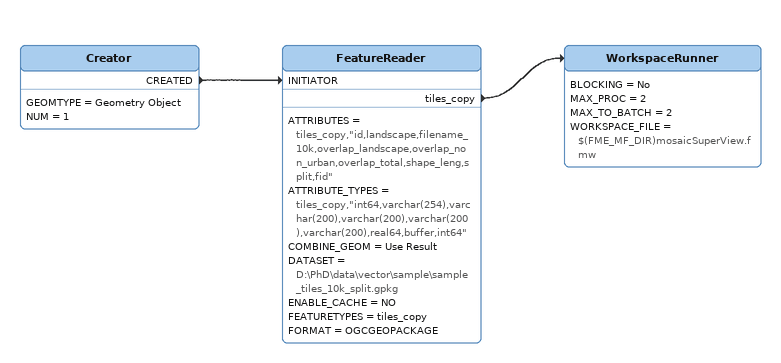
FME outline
Creator
    GEOMTYPE = Geometry Object
    NUM = 1
    CREATED -> FeatureReader [INITIATOR]
FeatureReader
    ATTRIBUTES = tiles_copy,"id,landscape,filename_10k,overlap_landscape,overlap_non_urban,overlap_total,shape_leng,split,fid"
    ATTRIBUTE_TYPES = tiles_copy,"int64,varchar(254),varchar(200),varchar(200),varchar(200),varchar(200),real64,buffer,int64"
    COMBINE_GEOM = Use Result
    DATASET = D:\PhD\data\vector\sample\sample_tiles_10k_split.gpkg
    ENABLE_CACHE = NO
    FEATURETYPES = tiles_copy
    FORMAT = OGCGEOPACKAGE
    tiles_copy -> WorkspaceRunner
WorkspaceRunner
    BLOCKING = No
    MAX_PROC = 2
    MAX_TO_BATCH = 2
    WORKSPACE_FILE = $(FME_MF_DIR)mosaicSuperView.fmw
